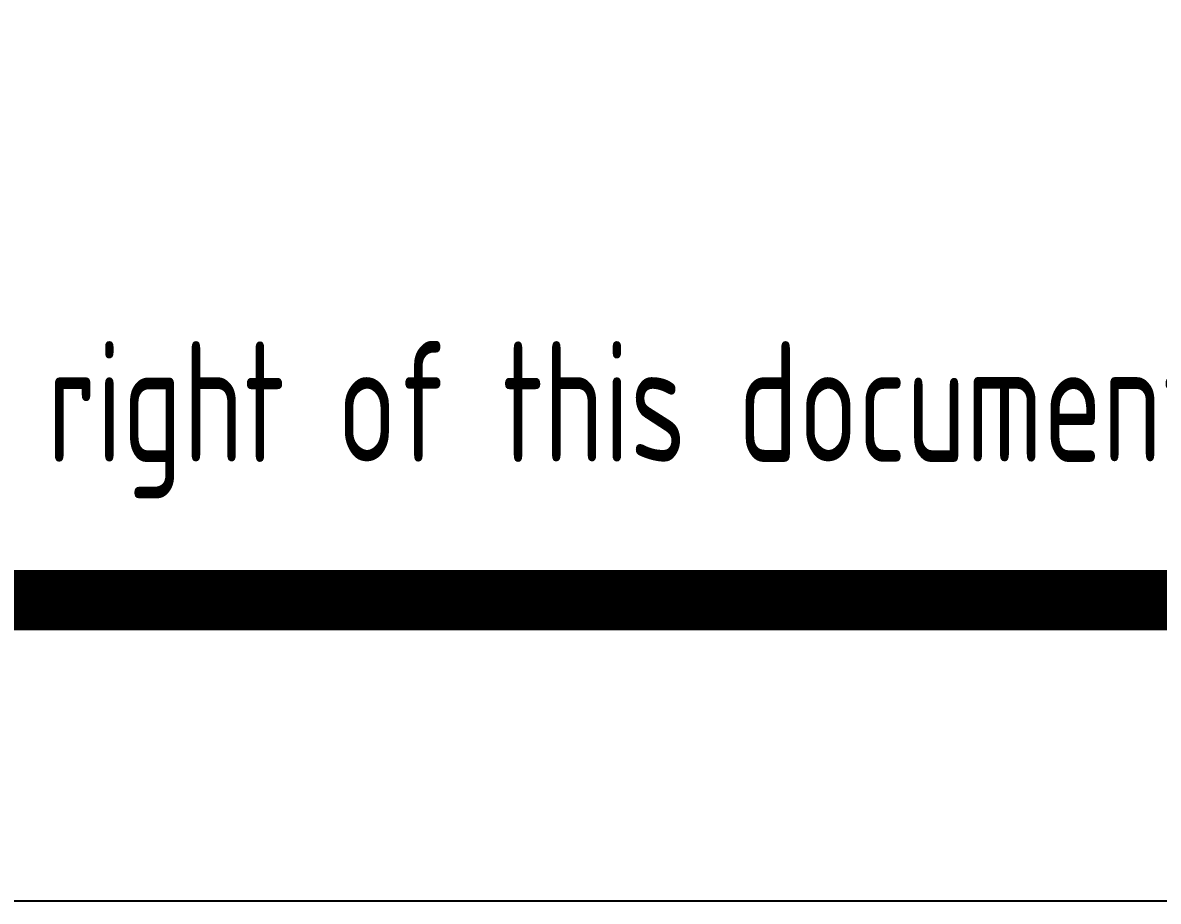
# Model space of a CAD drawing. Extents: x 5693218 to 11495510, y -728562 to -461276.
# Drawn here: x 5861470 to 5863356, y -503276 to -501817 of the extents above; entities that cross this region are included whole.
import ezdxf
from ezdxf.enums import TextEntityAlignment as Align

# ---------------------------------------------------------------- set-up
doc = ezdxf.new("R2010")
doc.units = 0
doc.header["$LTSCALE"] = 1000
doc.header["$MEASUREMENT"] = 0
doc.layers.get('0').update_dxf_attribs({"linetype": 'CONTINUOUS'})
doc.styles.add('AHD', font='sceie.shx', dxfattribs={"width": 0.7, "bigfont": 'sceic.shx'})

msp = doc.modelspace()

# ---------------------------------------------------------------- linework, layer by layer
msp.add_line((5859517, -502776.5), (5877517, -502776.5))
msp.add_line((5859517, -502776.5), (5877517, -502776.5))
msp.add_line((5859517, -502776.5), (5877517, -502776.5))
at = {"color": 0}
msp.add_lwpolyline([(5878017, -503276.5), (5857017, -503276.5), (5857017, -473576.5), (5878017, -473576.5)], close=True, dxfattribs=at)
at = {"color": 0, "const_width": 100}
msp.add_lwpolyline([(5877517, -502776.5), (5859517, -502776.5), (5859517, -474076.5), (5877517, -474076.5)], close=True, dxfattribs=at)

# ---------------------------------------------------------------- texts
at = {"style": 'AHD', "width": 0.8}
msp.add_text('The proprietary right of this document belongs to Anhui Huadong Chemical And Medical Engineering  Co.,Ltd.  and any replication or transfer to the 3rd. side is forbidden without its permission. ', height=200, dxfattribs=at).set_placement((5868517, -502476.5), align=Align.MIDDLE)
msp.add_text('The proprietary right of this document belongs to Anhui Huadong Chemical And Medical Engineering  Co.,Ltd.  and any replication or transfer to the 3rd. side is forbidden without its permission. ', height=200, dxfattribs=at).set_placement((5868517, -502476.5), align=Align.MIDDLE)

doc.saveas('drawing.dxf')
